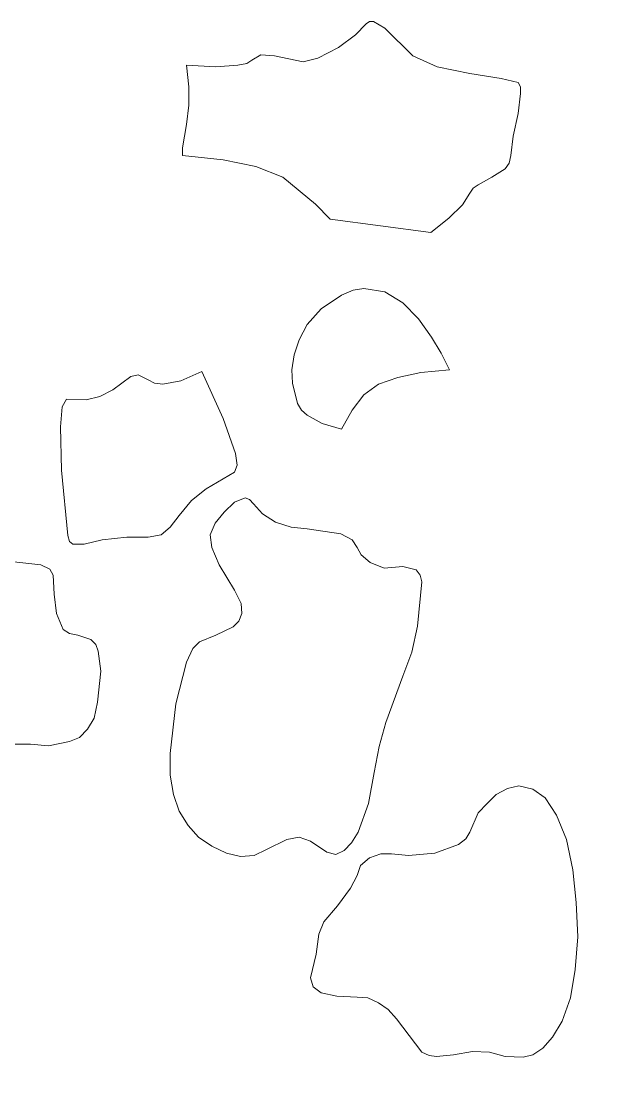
# Model space of a CAD drawing. Header units: centimetres. Extents: x 14.6 to 27.5, y -9.5 to 9.4.
# Drawn here: x 16.244 to 17.887, y -7.765 to -4.777 of the extents above; entities that cross this region are included whole.
import ezdxf

# ---------------------------------------------------------------- set-up
doc = ezdxf.new("R2010")
doc.units = ezdxf.units.CM
doc.header["$MEASUREMENT"] = 0
doc.layers.add('layer 1', color=7, linetype='Continuous')

msp = doc.modelspace()

# ---------------------------------------------------------------- linework, layer by layer
at = {"layer": 'layer 1', "color": 7, "lineweight": 9}
for points, knots in [([(20.90325, -9.49904), (20.90325, -9.49904), (14.60139, -9.50001), (14.60139, -9.50001), (14.60139, -9.50001), (14.60139, -9.50001), (14.60139, 9.40559), (14.60139, 9.40559), (14.60139, 9.40559), (14.60139, 9.40559), (20.90325, 9.40559), (20.90325, 9.40559), (20.90325, 9.40559), (20.90325, 9.40559), (20.90325, -9.49904), (20.90325, -9.49904)], [0, 0, 0, 0, 0.2, 0.2, 0.2, 0.2, 0.4, 0.4, 0.4, 0.4, 0.6, 0.6, 0.6, 0.6, 1, 1, 1, 1]), ([(16.70201, -5.1583), (16.70201, -5.1583), (16.81789, -5.17031), (16.81789, -5.17031), (16.81789, -5.17031), (16.81789, -5.17031), (16.91067, -5.1893), (16.91067, -5.1893), (16.91067, -5.1893), (16.91067, -5.1893), (16.98734, -5.2201), (16.98734, -5.2201), (16.98734, -5.2201), (16.98734, -5.2201), (17.07977, -5.29622), (17.07977, -5.29622), (17.07977, -5.29622), (17.07977, -5.29622), (17.12178, -5.33903), (17.12178, -5.33903), (17.12178, -5.33903), (17.12178, -5.33903), (17.40677, -5.377), (17.40677, -5.377), (17.40677, -5.377), (17.40677, -5.377), (17.45788, -5.33651), (17.45788, -5.33651), (17.45788, -5.33651), (17.45788, -5.33651), (17.49744, -5.29855), (17.49744, -5.29855), (17.49744, -5.29855), (17.49744, -5.29855), (17.5181, -5.26523), (17.5181, -5.26523), (17.5181, -5.26523), (17.5181, -5.26523), (17.52755, -5.25109), (17.52755, -5.25109), (17.52755, -5.25109), (17.52755, -5.25109), (17.54121, -5.2416), (17.54121, -5.2416), (17.54121, -5.2416), (17.54121, -5.2416), (17.58077, -5.2201), (17.58077, -5.2201), (17.58077, -5.2201), (17.58077, -5.2201), (17.61788, -5.19627), (17.61788, -5.19627), (17.61788, -5.19627), (17.61788, -5.19627), (17.62943, -5.1798), (17.62943, -5.1798), (17.62943, -5.1798), (17.62943, -5.1798), (17.63398, -5.1583), (17.63398, -5.1583), (17.63398, -5.1583), (17.63398, -5.1583), (17.64099, -5.10368), (17.64099, -5.10368), (17.64099, -5.10368), (17.64099, -5.10368), (17.65499, -5.03956), (17.65499, -5.03956), (17.65499, -5.03956), (17.65499, -5.03956), (17.66199, -4.98242), (17.66199, -4.98242), (17.66199, -4.98242), (17.66199, -4.98242), (17.66199, -4.96344), (17.66199, -4.96344), (17.66199, -4.96344), (17.66199, -4.96344), (17.65499, -4.95162), (17.65499, -4.95162), (17.65499, -4.95162), (17.65499, -4.95162), (17.60633, -4.9398), (17.60633, -4.9398), (17.60633, -4.9398), (17.60633, -4.9398), (17.5181, -4.92547), (17.5181, -4.92547), (17.5181, -4.92547), (17.5181, -4.92547), (17.42532, -4.90649), (17.42532, -4.90649), (17.42532, -4.90649), (17.42532, -4.90649), (17.356, -4.87549), (17.356, -4.87549), (17.356, -4.87549), (17.356, -4.87549), (17.27688, -4.79704), (17.27688, -4.79704), (17.27688, -4.79704), (17.27688, -4.79704), (17.24467, -4.77806), (17.24467, -4.77806), (17.24467, -4.77806), (17.24467, -4.77806), (17.23312, -4.77806), (17.23312, -4.77806), (17.23312, -4.77806), (17.23312, -4.77806), (17.22366, -4.78523), (17.22366, -4.78523), (17.22366, -4.78523), (17.22366, -4.78523), (17.19355, -4.81622), (17.19355, -4.81622), (17.19355, -4.81622), (17.19355, -4.81622), (17.14489, -4.85186), (17.14489, -4.85186), (17.14489, -4.85186), (17.14489, -4.85186), (17.08677, -4.88266), (17.08677, -4.88266), (17.08677, -4.88266), (17.08677, -4.88266), (17.04511, -4.89215), (17.04511, -4.89215), (17.04511, -4.89215), (17.04511, -4.89215), (16.96389, -4.87549), (16.96389, -4.87549), (16.96389, -4.87549), (16.96389, -4.87549), (16.92467, -4.87317), (16.92467, -4.87317), (16.92467, -4.87317), (16.92467, -4.87317), (16.89912, -4.8875), (16.89912, -4.8875), (16.89912, -4.8875), (16.89912, -4.8875), (16.88511, -4.897), (16.88511, -4.897), (16.88511, -4.897), (16.88511, -4.897), (16.85956, -4.90164), (16.85956, -4.90164), (16.85956, -4.90164), (16.85956, -4.90164), (16.79724, -4.90649), (16.79724, -4.90649), (16.79724, -4.90649), (16.79724, -4.90649), (16.71356, -4.90164), (16.71356, -4.90164), (16.71356, -4.90164), (16.71356, -4.90164), (16.72056, -4.96344), (16.72056, -4.96344), (16.72056, -4.96344), (16.72056, -4.96344), (16.72056, -5.01574), (16.72056, -5.01574), (16.72056, -5.01574), (16.72056, -5.01574), (16.71356, -5.07036), (16.71356, -5.07036), (16.71356, -5.07036), (16.71356, -5.07036), (16.70201, -5.137), (16.70201, -5.137), (16.70201, -5.137), (16.70201, -5.137), (16.70201, -5.1583), (16.70201, -5.1583)], [0, 0, 0, 0, 0.0222222, 0.0222222, 0.0222222, 0.0222222, 0.0444444, 0.0444444, 0.0444444, 0.0444444, 0.0666667, 0.0666667, 0.0666667, 0.0666667, 0.0888889, 0.0888889, 0.0888889, 0.0888889, 0.1111111, 0.1111111, 0.1111111, 0.1111111, 0.1333333, 0.1333333, 0.1333333, 0.1333333, 0.1555556, 0.1555556, 0.1555556, 0.1555556, 0.1777778, 0.1777778, 0.1777778, 0.1777778, 0.2, 0.2, 0.2, 0.2, 0.2222222, 0.2222222, 0.2222222, 0.2222222, 0.2444444, 0.2444444, 0.2444444, 0.2444444, 0.2666667, 0.2666667, 0.2666667, 0.2666667, 0.2888889, 0.2888889, 0.2888889, 0.2888889, 0.3111111, 0.3111111, 0.3111111, 0.3111111, 0.3333333, 0.3333333, 0.3333333, 0.3333333, 0.3555556, 0.3555556, 0.3555556, 0.3555556, 0.3777778, 0.3777778, 0.3777778, 0.3777778, 0.4, 0.4, 0.4, 0.4, 0.4222222, 0.4222222, 0.4222222, 0.4222222, 0.4444444, 0.4444444, 0.4444444, 0.4444444, 0.4666667, 0.4666667, 0.4666667, 0.4666667, 0.4888889, 0.4888889, 0.4888889, 0.4888889, 0.5111111, 0.5111111, 0.5111111, 0.5111111, 0.5333333, 0.5333333, 0.5333333, 0.5333333, 0.5555556, 0.5555556, 0.5555556, 0.5555556, 0.5777778, 0.5777778, 0.5777778, 0.5777778, 0.6, 0.6, 0.6, 0.6, 0.6222222, 0.6222222, 0.6222222, 0.6222222, 0.6444444, 0.6444444, 0.6444444, 0.6444444, 0.6666667, 0.6666667, 0.6666667, 0.6666667, 0.6888889, 0.6888889, 0.6888889, 0.6888889, 0.7111111, 0.7111111, 0.7111111, 0.7111111, 0.7333333, 0.7333333, 0.7333333, 0.7333333, 0.7555556, 0.7555556, 0.7555556, 0.7555556, 0.7777778, 0.7777778, 0.7777778, 0.7777778, 0.8, 0.8, 0.8, 0.8, 0.8222222, 0.8222222, 0.8222222, 0.8222222, 0.8444444, 0.8444444, 0.8444444, 0.8444444, 0.8666667, 0.8666667, 0.8666667, 0.8666667, 0.8888889, 0.8888889, 0.8888889, 0.8888889, 0.9111111, 0.9111111, 0.9111111, 0.9111111, 0.9333333, 0.9333333, 0.9333333, 0.9333333, 0.9555556, 0.9555556, 0.9555556, 0.9555556, 1, 1, 1, 1]), ([(17.15399, -5.93545), (17.15399, -5.93545), (17.1841, -5.88082), (17.1841, -5.88082), (17.1841, -5.88082), (17.1841, -5.88082), (17.21666, -5.83801), (17.21666, -5.83801), (17.21666, -5.83801), (17.21666, -5.83801), (17.25832, -5.80702), (17.25832, -5.80702), (17.25832, -5.80702), (17.25832, -5.80702), (17.31399, -5.78804), (17.31399, -5.78804), (17.31399, -5.78804), (17.31399, -5.78804), (17.37911, -5.7739), (17.37911, -5.7739), (17.37911, -5.7739), (17.37911, -5.7739), (17.46033, -5.76673), (17.46033, -5.76673), (17.46033, -5.76673), (17.46033, -5.76673), (17.43688, -5.71908), (17.43688, -5.71908), (17.43688, -5.71908), (17.43688, -5.71908), (17.40922, -5.67395), (17.40922, -5.67395), (17.40922, -5.67395), (17.40922, -5.67395), (17.37211, -5.62165), (17.37211, -5.62165), (17.37211, -5.62165), (17.37211, -5.62165), (17.32799, -5.57651), (17.32799, -5.57651), (17.32799, -5.57651), (17.32799, -5.57651), (17.27688, -5.54571), (17.27688, -5.54571), (17.27688, -5.54571), (17.27688, -5.54571), (17.21666, -5.53622), (17.21666, -5.53622), (17.21666, -5.53622), (17.21666, -5.53622), (17.18655, -5.54087), (17.18655, -5.54087), (17.18655, -5.54087), (17.18655, -5.54087), (17.15399, -5.5552), (17.15399, -5.5552), (17.15399, -5.5552), (17.15399, -5.5552), (17.09622, -5.59317), (17.09622, -5.59317), (17.09622, -5.59317), (17.09622, -5.59317), (17.05666, -5.6383), (17.05666, -5.6383), (17.05666, -5.6383), (17.05666, -5.6383), (17.03356, -5.68111), (17.03356, -5.68111), (17.03356, -5.68111), (17.03356, -5.68111), (17.01955, -5.72392), (17.01955, -5.72392), (17.01955, -5.72392), (17.01955, -5.72392), (17.01255, -5.76673), (17.01255, -5.76673), (17.01255, -5.76673), (17.01255, -5.76673), (17.015, -5.8047), (17.015, -5.8047), (17.015, -5.8047), (17.015, -5.8047), (17.02901, -5.86184), (17.02901, -5.86184), (17.02901, -5.86184), (17.02901, -5.86184), (17.04056, -5.88082), (17.04056, -5.88082), (17.04056, -5.88082), (17.04056, -5.88082), (17.05666, -5.89496), (17.05666, -5.89496), (17.05666, -5.89496), (17.05666, -5.89496), (17.09833, -5.91879), (17.09833, -5.91879), (17.09833, -5.91879), (17.09833, -5.91879), (17.15399, -5.93545), (17.15399, -5.93545)], [0, 0, 0, 0, 0.0384615, 0.0384615, 0.0384615, 0.0384615, 0.0769231, 0.0769231, 0.0769231, 0.0769231, 0.1153846, 0.1153846, 0.1153846, 0.1153846, 0.1538462, 0.1538462, 0.1538462, 0.1538462, 0.1923077, 0.1923077, 0.1923077, 0.1923077, 0.2307692, 0.2307692, 0.2307692, 0.2307692, 0.2692308, 0.2692308, 0.2692308, 0.2692308, 0.3076923, 0.3076923, 0.3076923, 0.3076923, 0.3461538, 0.3461538, 0.3461538, 0.3461538, 0.3846154, 0.3846154, 0.3846154, 0.3846154, 0.4230769, 0.4230769, 0.4230769, 0.4230769, 0.4615385, 0.4615385, 0.4615385, 0.4615385, 0.5, 0.5, 0.5, 0.5, 0.5384615, 0.5384615, 0.5384615, 0.5384615, 0.5769231, 0.5769231, 0.5769231, 0.5769231, 0.6153846, 0.6153846, 0.6153846, 0.6153846, 0.6538462, 0.6538462, 0.6538462, 0.6538462, 0.6923077, 0.6923077, 0.6923077, 0.6923077, 0.7307692, 0.7307692, 0.7307692, 0.7307692, 0.7692308, 0.7692308, 0.7692308, 0.7692308, 0.8076923, 0.8076923, 0.8076923, 0.8076923, 0.8461538, 0.8461538, 0.8461538, 0.8461538, 0.8846154, 0.8846154, 0.8846154, 0.8846154, 0.9230769, 0.9230769, 0.9230769, 0.9230769, 1, 1, 1, 1]), ([(16.37291, -5.84983), (16.37291, -5.84983), (16.42858, -5.85215), (16.42858, -5.85215), (16.42858, -5.85215), (16.42858, -5.85215), (16.46779, -5.84266), (16.46779, -5.84266), (16.46779, -5.84266), (16.46779, -5.84266), (16.5049, -5.82368), (16.5049, -5.82368), (16.5049, -5.82368), (16.5049, -5.82368), (16.55602, -5.78571), (16.55602, -5.78571), (16.55602, -5.78571), (16.55602, -5.78571), (16.57667, -5.78087), (16.57667, -5.78087), (16.57667, -5.78087), (16.57667, -5.78087), (16.60468, -5.79521), (16.60468, -5.79521), (16.60468, -5.79521), (16.60468, -5.79521), (16.62324, -5.8047), (16.62324, -5.8047), (16.62324, -5.8047), (16.62324, -5.8047), (16.64634, -5.80702), (16.64634, -5.80702), (16.64634, -5.80702), (16.64634, -5.80702), (16.69746, -5.79753), (16.69746, -5.79753), (16.69746, -5.79753), (16.69746, -5.79753), (16.75768, -5.77138), (16.75768, -5.77138), (16.75768, -5.77138), (16.75768, -5.77138), (16.81789, -5.90445), (16.81789, -5.90445), (16.81789, -5.90445), (16.81789, -5.90445), (16.85255, -6.00441), (16.85255, -6.00441), (16.85255, -6.00441), (16.85255, -6.00441), (16.85745, -6.03753), (16.85745, -6.03753), (16.85745, -6.03753), (16.85745, -6.03753), (16.85045, -6.05671), (16.85045, -6.05671), (16.85045, -6.05671), (16.85045, -6.05671), (16.76923, -6.10417), (16.76923, -6.10417), (16.76923, -6.10417), (16.76923, -6.10417), (16.72757, -6.13748), (16.72757, -6.13748), (16.72757, -6.13748), (16.72757, -6.13748), (16.69291, -6.1801), (16.69291, -6.1801), (16.69291, -6.1801), (16.69291, -6.1801), (16.66735, -6.21341), (16.66735, -6.21341), (16.66735, -6.21341), (16.66735, -6.21341), (16.64179, -6.23492), (16.64179, -6.23492), (16.64179, -6.23492), (16.64179, -6.23492), (16.60468, -6.24189), (16.60468, -6.24189), (16.60468, -6.24189), (16.60468, -6.24189), (16.54446, -6.24189), (16.54446, -6.24189), (16.54446, -6.24189), (16.54446, -6.24189), (16.47479, -6.24906), (16.47479, -6.24906), (16.47479, -6.24906), (16.47479, -6.24906), (16.42368, -6.26107), (16.42368, -6.26107), (16.42368, -6.26107), (16.42368, -6.26107), (16.39147, -6.26107), (16.39147, -6.26107), (16.39147, -6.26107), (16.39147, -6.26107), (16.38201, -6.2539), (16.38201, -6.2539), (16.38201, -6.2539), (16.38201, -6.2539), (16.37746, -6.23724), (16.37746, -6.23724), (16.37746, -6.23724), (16.37746, -6.23724), (16.35891, -6.05186), (16.35891, -6.05186), (16.35891, -6.05186), (16.35891, -6.05186), (16.35646, -5.92828), (16.35646, -5.92828), (16.35646, -5.92828), (16.35646, -5.92828), (16.36101, -5.87133), (16.36101, -5.87133), (16.36101, -5.87133), (16.36101, -5.87133), (16.37291, -5.84983), (16.37291, -5.84983)], [0, 0, 0, 0, 0.0322581, 0.0322581, 0.0322581, 0.0322581, 0.0645161, 0.0645161, 0.0645161, 0.0645161, 0.0967742, 0.0967742, 0.0967742, 0.0967742, 0.1290323, 0.1290323, 0.1290323, 0.1290323, 0.1612903, 0.1612903, 0.1612903, 0.1612903, 0.1935484, 0.1935484, 0.1935484, 0.1935484, 0.2258065, 0.2258065, 0.2258065, 0.2258065, 0.2580645, 0.2580645, 0.2580645, 0.2580645, 0.2903226, 0.2903226, 0.2903226, 0.2903226, 0.3225806, 0.3225806, 0.3225806, 0.3225806, 0.3548387, 0.3548387, 0.3548387, 0.3548387, 0.3870968, 0.3870968, 0.3870968, 0.3870968, 0.4193548, 0.4193548, 0.4193548, 0.4193548, 0.4516129, 0.4516129, 0.4516129, 0.4516129, 0.483871, 0.483871, 0.483871, 0.483871, 0.516129, 0.516129, 0.516129, 0.516129, 0.5483871, 0.5483871, 0.5483871, 0.5483871, 0.5806452, 0.5806452, 0.5806452, 0.5806452, 0.6129032, 0.6129032, 0.6129032, 0.6129032, 0.6451613, 0.6451613, 0.6451613, 0.6451613, 0.6774194, 0.6774194, 0.6774194, 0.6774194, 0.7096774, 0.7096774, 0.7096774, 0.7096774, 0.7419355, 0.7419355, 0.7419355, 0.7419355, 0.7741935, 0.7741935, 0.7741935, 0.7741935, 0.8064516, 0.8064516, 0.8064516, 0.8064516, 0.8387097, 0.8387097, 0.8387097, 0.8387097, 0.8709677, 0.8709677, 0.8709677, 0.8709677, 0.9032258, 0.9032258, 0.9032258, 0.9032258, 0.9354839, 0.9354839, 0.9354839, 0.9354839, 1, 1, 1, 1]), ([(15.55437, -6.47724), (15.55437, -6.47724), (15.55647, -6.49622), (15.55647, -6.49622), (15.55647, -6.49622), (15.55647, -6.49622), (15.57503, -6.50107), (15.57503, -6.50107), (15.57503, -6.50107), (15.57503, -6.50107), (15.63559, -6.48673), (15.63559, -6.48673), (15.63559, -6.48673), (15.63559, -6.48673), (15.67026, -6.47724), (15.67026, -6.47724), (15.67026, -6.47724), (15.67026, -6.47724), (15.70737, -6.47492), (15.70737, -6.47492), (15.70737, -6.47492), (15.70737, -6.47492), (15.73993, -6.48441), (15.73993, -6.48441), (15.73993, -6.48441), (15.73993, -6.48441), (15.77003, -6.51288), (15.77003, -6.51288), (15.77003, -6.51288), (15.77003, -6.51288), (15.81415, -6.59598), (15.81415, -6.59598), (15.81415, -6.59598), (15.81415, -6.59598), (15.84636, -6.67927), (15.84636, -6.67927), (15.84636, -6.67927), (15.84636, -6.67927), (15.86981, -6.76954), (15.86981, -6.76954), (15.86981, -6.76954), (15.86981, -6.76954), (15.93458, -6.80286), (15.93458, -6.80286), (15.93458, -6.80286), (15.93458, -6.80286), (15.9787, -6.84567), (15.9787, -6.84567), (15.9787, -6.84567), (15.9787, -6.84567), (15.9948, -6.8693), (15.9948, -6.8693), (15.9948, -6.8693), (15.9948, -6.8693), (16.00425, -6.89777), (16.00425, -6.89777), (16.00425, -6.89777), (16.00425, -6.89777), (16.01091, -6.91695), (16.01091, -6.91695), (16.01091, -6.91695), (16.01091, -6.91695), (16.02491, -6.92392), (16.02491, -6.92392), (16.02491, -6.92392), (16.02491, -6.92392), (16.06447, -6.90494), (16.06447, -6.90494), (16.06447, -6.90494), (16.06447, -6.90494), (16.10368, -6.87162), (16.10368, -6.87162), (16.10368, -6.87162), (16.10368, -6.87162), (16.12014, -6.85516), (16.12014, -6.85516), (16.12014, -6.85516), (16.12014, -6.85516), (16.17335, -6.84082), (16.17335, -6.84082), (16.17335, -6.84082), (16.17335, -6.84082), (16.22447, -6.82901), (16.22447, -6.82901), (16.22447, -6.82901), (16.22447, -6.82901), (16.27068, -6.82901), (16.27068, -6.82901), (16.27068, -6.82901), (16.27068, -6.82901), (16.3218, -6.83366), (16.3218, -6.83366), (16.3218, -6.83366), (16.3218, -6.83366), (16.38201, -6.82184), (16.38201, -6.82184), (16.38201, -6.82184), (16.38201, -6.82184), (16.41002, -6.81003), (16.41002, -6.81003), (16.41002, -6.81003), (16.41002, -6.81003), (16.43313, -6.7862), (16.43313, -6.7862), (16.43313, -6.7862), (16.43313, -6.7862), (16.45169, -6.75521), (16.45169, -6.75521), (16.45169, -6.75521), (16.45169, -6.75521), (16.46079, -6.71007), (16.46079, -6.71007), (16.46079, -6.71007), (16.46079, -6.71007), (16.47024, -6.62213), (16.47024, -6.62213), (16.47024, -6.62213), (16.47024, -6.62213), (16.46324, -6.56518), (16.46324, -6.56518), (16.46324, -6.56518), (16.46324, -6.56518), (16.45624, -6.5462), (16.45624, -6.5462), (16.45624, -6.5462), (16.45624, -6.5462), (16.44223, -6.53186), (16.44223, -6.53186), (16.44223, -6.53186), (16.44223, -6.53186), (16.40512, -6.52005), (16.40512, -6.52005), (16.40512, -6.52005), (16.40512, -6.52005), (16.38201, -6.51521), (16.38201, -6.51521), (16.38201, -6.51521), (16.38201, -6.51521), (16.36346, -6.50339), (16.36346, -6.50339), (16.36346, -6.50339), (16.36346, -6.50339), (16.3449, -6.45826), (16.3449, -6.45826), (16.3449, -6.45826), (16.3449, -6.45826), (16.3379, -6.40363), (16.3379, -6.40363), (16.3379, -6.40363), (16.3379, -6.40363), (16.3358, -6.34901), (16.3358, -6.34901), (16.3358, -6.34901), (16.3358, -6.34901), (16.32635, -6.33235), (16.32635, -6.33235), (16.32635, -6.33235), (16.32635, -6.33235), (16.30079, -6.32034), (16.30079, -6.32034), (16.30079, -6.32034), (16.30079, -6.32034), (16.21502, -6.31085), (16.21502, -6.31085), (16.21502, -6.31085), (16.21502, -6.31085), (16.11559, -6.30136), (16.11559, -6.30136), (16.11559, -6.30136), (16.11559, -6.30136), (16.07147, -6.29419), (16.07147, -6.29419), (16.07147, -6.29419), (16.07147, -6.29419), (16.03646, -6.28237), (16.03646, -6.28237), (16.03646, -6.28237), (16.03646, -6.28237), (16.00635, -6.26107), (16.00635, -6.26107), (16.00635, -6.26107), (16.00635, -6.26107), (15.97625, -6.22542), (15.97625, -6.22542), (15.97625, -6.22542), (15.97625, -6.22542), (15.91603, -6.14213), (15.91603, -6.14213), (15.91603, -6.14213), (15.91603, -6.14213), (15.85336, -6.03288), (15.85336, -6.03288), (15.85336, -6.03288), (15.85336, -6.03288), (15.69581, -5.99956), (15.69581, -5.99956), (15.69581, -5.99956), (15.69581, -5.99956), (15.62404, -5.99724), (15.62404, -5.99724), (15.62404, -5.99724), (15.62404, -5.99724), (15.57293, -6.00673), (15.57293, -6.00673), (15.57293, -6.00673), (15.57293, -6.00673), (15.54982, -6.01855), (15.54982, -6.01855), (15.54982, -6.01855), (15.54982, -6.01855), (15.53792, -6.03288), (15.53792, -6.03288), (15.53792, -6.03288), (15.53792, -6.03288), (15.38737, -6.3585), (15.38737, -6.3585), (15.38737, -6.3585), (15.38737, -6.3585), (15.47315, -6.39162), (15.47315, -6.39162), (15.47315, -6.39162), (15.47315, -6.39162), (15.53126, -6.42726), (15.53126, -6.42726), (15.53126, -6.42726), (15.53126, -6.42726), (15.54982, -6.45109), (15.54982, -6.45109), (15.54982, -6.45109), (15.54982, -6.45109), (15.55437, -6.47724), (15.55437, -6.47724)], [0, 0, 0, 0, 0.0169492, 0.0169492, 0.0169492, 0.0169492, 0.0338983, 0.0338983, 0.0338983, 0.0338983, 0.0508475, 0.0508475, 0.0508475, 0.0508475, 0.0677966, 0.0677966, 0.0677966, 0.0677966, 0.0847458, 0.0847458, 0.0847458, 0.0847458, 0.1016949, 0.1016949, 0.1016949, 0.1016949, 0.1186441, 0.1186441, 0.1186441, 0.1186441, 0.1355932, 0.1355932, 0.1355932, 0.1355932, 0.1525424, 0.1525424, 0.1525424, 0.1525424, 0.1694915, 0.1694915, 0.1694915, 0.1694915, 0.1864407, 0.1864407, 0.1864407, 0.1864407, 0.2033898, 0.2033898, 0.2033898, 0.2033898, 0.220339, 0.220339, 0.220339, 0.220339, 0.2372881, 0.2372881, 0.2372881, 0.2372881, 0.2542373, 0.2542373, 0.2542373, 0.2542373, 0.2711864, 0.2711864, 0.2711864, 0.2711864, 0.2881356, 0.2881356, 0.2881356, 0.2881356, 0.3050847, 0.3050847, 0.3050847, 0.3050847, 0.3220339, 0.3220339, 0.3220339, 0.3220339, 0.3389831, 0.3389831, 0.3389831, 0.3389831, 0.3559322, 0.3559322, 0.3559322, 0.3559322, 0.3728814, 0.3728814, 0.3728814, 0.3728814, 0.3898305, 0.3898305, 0.3898305, 0.3898305, 0.4067797, 0.4067797, 0.4067797, 0.4067797, 0.4237288, 0.4237288, 0.4237288, 0.4237288, 0.440678, 0.440678, 0.440678, 0.440678, 0.4576271, 0.4576271, 0.4576271, 0.4576271, 0.4745763, 0.4745763, 0.4745763, 0.4745763, 0.4915254, 0.4915254, 0.4915254, 0.4915254, 0.5084746, 0.5084746, 0.5084746, 0.5084746, 0.5254237, 0.5254237, 0.5254237, 0.5254237, 0.5423729, 0.5423729, 0.5423729, 0.5423729, 0.559322, 0.559322, 0.559322, 0.559322, 0.5762712, 0.5762712, 0.5762712, 0.5762712, 0.5932203, 0.5932203, 0.5932203, 0.5932203, 0.6101695, 0.6101695, 0.6101695, 0.6101695, 0.6271186, 0.6271186, 0.6271186, 0.6271186, 0.6440678, 0.6440678, 0.6440678, 0.6440678, 0.6610169, 0.6610169, 0.6610169, 0.6610169, 0.6779661, 0.6779661, 0.6779661, 0.6779661, 0.6949153, 0.6949153, 0.6949153, 0.6949153, 0.7118644, 0.7118644, 0.7118644, 0.7118644, 0.7288136, 0.7288136, 0.7288136, 0.7288136, 0.7457627, 0.7457627, 0.7457627, 0.7457627, 0.7627119, 0.7627119, 0.7627119, 0.7627119, 0.779661, 0.779661, 0.779661, 0.779661, 0.7966102, 0.7966102, 0.7966102, 0.7966102, 0.8135593, 0.8135593, 0.8135593, 0.8135593, 0.8305085, 0.8305085, 0.8305085, 0.8305085, 0.8474576, 0.8474576, 0.8474576, 0.8474576, 0.8644068, 0.8644068, 0.8644068, 0.8644068, 0.8813559, 0.8813559, 0.8813559, 0.8813559, 0.8983051, 0.8983051, 0.8983051, 0.8983051, 0.9152542, 0.9152542, 0.9152542, 0.9152542, 0.9322034, 0.9322034, 0.9322034, 0.9322034, 0.9491525, 0.9491525, 0.9491525, 0.9491525, 0.9661017, 0.9661017, 0.9661017, 0.9661017, 1, 1, 1, 1]), ([(16.75067, -6.53903), (16.75067, -6.53903), (16.79724, -6.52005), (16.79724, -6.52005), (16.79724, -6.52005), (16.79724, -6.52005), (16.8459, -6.49622), (16.8459, -6.49622), (16.8459, -6.49622), (16.8459, -6.49622), (16.86201, -6.47956), (16.86201, -6.47956), (16.86201, -6.47956), (16.86201, -6.47956), (16.87111, -6.45826), (16.87111, -6.45826), (16.87111, -6.45826), (16.87111, -6.45826), (16.86901, -6.42978), (16.86901, -6.42978), (16.86901, -6.42978), (16.86901, -6.42978), (16.85045, -6.39162), (16.85045, -6.39162), (16.85045, -6.39162), (16.85045, -6.39162), (16.80634, -6.32034), (16.80634, -6.32034), (16.80634, -6.32034), (16.80634, -6.32034), (16.78533, -6.27056), (16.78533, -6.27056), (16.78533, -6.27056), (16.78533, -6.27056), (16.78078, -6.23492), (16.78078, -6.23492), (16.78078, -6.23492), (16.78078, -6.23492), (16.79479, -6.2016), (16.79479, -6.2016), (16.79479, -6.2016), (16.79479, -6.2016), (16.82034, -6.17061), (16.82034, -6.17061), (16.82034, -6.17061), (16.82034, -6.17061), (16.85045, -6.14213), (16.85045, -6.14213), (16.85045, -6.14213), (16.85045, -6.14213), (16.88056, -6.13031), (16.88056, -6.13031), (16.88056, -6.13031), (16.88056, -6.13031), (16.89211, -6.13496), (16.89211, -6.13496), (16.89211, -6.13496), (16.89211, -6.13496), (16.90367, -6.14697), (16.90367, -6.14697), (16.90367, -6.14697), (16.90367, -6.14697), (16.92923, -6.17545), (16.92923, -6.17545), (16.92923, -6.17545), (16.92923, -6.17545), (16.96634, -6.19927), (16.96634, -6.19927), (16.96634, -6.19927), (16.96634, -6.19927), (17.01045, -6.21341), (17.01045, -6.21341), (17.01045, -6.21341), (17.01045, -6.21341), (17.05666, -6.21826), (17.05666, -6.21826), (17.05666, -6.21826), (17.05666, -6.21826), (17.15189, -6.2324), (17.15189, -6.2324), (17.15189, -6.2324), (17.15189, -6.2324), (17.1841, -6.24906), (17.1841, -6.24906), (17.1841, -6.24906), (17.1841, -6.24906), (17.1981, -6.27056), (17.1981, -6.27056), (17.1981, -6.27056), (17.1981, -6.27056), (17.20966, -6.29186), (17.20966, -6.29186), (17.20966, -6.29186), (17.20966, -6.29186), (17.23522, -6.31317), (17.23522, -6.31317), (17.23522, -6.31317), (17.23522, -6.31317), (17.27478, -6.32983), (17.27478, -6.32983), (17.27478, -6.32983), (17.27478, -6.32983), (17.32799, -6.32518), (17.32799, -6.32518), (17.32799, -6.32518), (17.32799, -6.32518), (17.3651, -6.33467), (17.3651, -6.33467), (17.3651, -6.33467), (17.3651, -6.33467), (17.37666, -6.34901), (17.37666, -6.34901), (17.37666, -6.34901), (17.37666, -6.34901), (17.38121, -6.36799), (17.38121, -6.36799), (17.38121, -6.36799), (17.38121, -6.36799), (17.36966, -6.4939), (17.36966, -6.4939), (17.36966, -6.4939), (17.36966, -6.4939), (17.35355, -6.56751), (17.35355, -6.56751), (17.35355, -6.56751), (17.35355, -6.56751), (17.32799, -6.63647), (17.32799, -6.63647), (17.32799, -6.63647), (17.32799, -6.63647), (17.27933, -6.76722), (17.27933, -6.76722), (17.27933, -6.76722), (17.27933, -6.76722), (17.26077, -6.83598), (17.26077, -6.83598), (17.26077, -6.83598), (17.26077, -6.83598), (17.24677, -6.90978), (17.24677, -6.90978), (17.24677, -6.90978), (17.24677, -6.90978), (17.23066, -6.99773), (17.23066, -6.99773), (17.23066, -6.99773), (17.23066, -6.99773), (17.20056, -7.0785), (17.20056, -7.0785), (17.20056, -7.0785), (17.20056, -7.0785), (17.182, -7.1093), (17.182, -7.1093), (17.182, -7.1093), (17.182, -7.1093), (17.16099, -7.1308), (17.16099, -7.1308), (17.16099, -7.1308), (17.16099, -7.1308), (17.13789, -7.14262), (17.13789, -7.14262), (17.13789, -7.14262), (17.13789, -7.14262), (17.11233, -7.13545), (17.11233, -7.13545), (17.11233, -7.13545), (17.11233, -7.13545), (17.06612, -7.10465), (17.06612, -7.10465), (17.06612, -7.10465), (17.06612, -7.10465), (17.03356, -7.09264), (17.03356, -7.09264), (17.03356, -7.09264), (17.03356, -7.09264), (16.9989, -7.09981), (16.9989, -7.09981), (16.9989, -7.09981), (16.9989, -7.09981), (16.94078, -7.12828), (16.94078, -7.12828), (16.94078, -7.12828), (16.94078, -7.12828), (16.90612, -7.14494), (16.90612, -7.14494), (16.90612, -7.14494), (16.90612, -7.14494), (16.86656, -7.14746), (16.86656, -7.14746), (16.86656, -7.14746), (16.86656, -7.14746), (16.82735, -7.13797), (16.82735, -7.13797), (16.82735, -7.13797), (16.82735, -7.13797), (16.78533, -7.11879), (16.78533, -7.11879), (16.78533, -7.11879), (16.78533, -7.11879), (16.74822, -7.09264), (16.74822, -7.09264), (16.74822, -7.09264), (16.74822, -7.09264), (16.71811, -7.05952), (16.71811, -7.05952), (16.71811, -7.05952), (16.71811, -7.05952), (16.69291, -7.01903), (16.69291, -7.01903), (16.69291, -7.01903), (16.69291, -7.01903), (16.67645, -6.97158), (16.67645, -6.97158), (16.67645, -6.97158), (16.67645, -6.97158), (16.66735, -6.91695), (16.66735, -6.91695), (16.66735, -6.91695), (16.66735, -6.91695), (16.66735, -6.85516), (16.66735, -6.85516), (16.66735, -6.85516), (16.66735, -6.85516), (16.68345, -6.71492), (16.68345, -6.71492), (16.68345, -6.71492), (16.68345, -6.71492), (16.71356, -6.59598), (16.71356, -6.59598), (16.71356, -6.59598), (16.71356, -6.59598), (16.73212, -6.55802), (16.73212, -6.55802), (16.73212, -6.55802), (16.73212, -6.55802), (16.75067, -6.53903), (16.75067, -6.53903)], [0, 0, 0, 0, 0.0166667, 0.0166667, 0.0166667, 0.0166667, 0.0333333, 0.0333333, 0.0333333, 0.0333333, 0.05, 0.05, 0.05, 0.05, 0.0666667, 0.0666667, 0.0666667, 0.0666667, 0.0833333, 0.0833333, 0.0833333, 0.0833333, 0.1, 0.1, 0.1, 0.1, 0.1166667, 0.1166667, 0.1166667, 0.1166667, 0.1333333, 0.1333333, 0.1333333, 0.1333333, 0.15, 0.15, 0.15, 0.15, 0.1666667, 0.1666667, 0.1666667, 0.1666667, 0.1833333, 0.1833333, 0.1833333, 0.1833333, 0.2, 0.2, 0.2, 0.2, 0.2166667, 0.2166667, 0.2166667, 0.2166667, 0.2333333, 0.2333333, 0.2333333, 0.2333333, 0.25, 0.25, 0.25, 0.25, 0.2666667, 0.2666667, 0.2666667, 0.2666667, 0.2833333, 0.2833333, 0.2833333, 0.2833333, 0.3, 0.3, 0.3, 0.3, 0.3166667, 0.3166667, 0.3166667, 0.3166667, 0.3333333, 0.3333333, 0.3333333, 0.3333333, 0.35, 0.35, 0.35, 0.35, 0.3666667, 0.3666667, 0.3666667, 0.3666667, 0.3833333, 0.3833333, 0.3833333, 0.3833333, 0.4, 0.4, 0.4, 0.4, 0.4166667, 0.4166667, 0.4166667, 0.4166667, 0.4333333, 0.4333333, 0.4333333, 0.4333333, 0.45, 0.45, 0.45, 0.45, 0.4666667, 0.4666667, 0.4666667, 0.4666667, 0.4833333, 0.4833333, 0.4833333, 0.4833333, 0.5, 0.5, 0.5, 0.5, 0.5166667, 0.5166667, 0.5166667, 0.5166667, 0.5333333, 0.5333333, 0.5333333, 0.5333333, 0.55, 0.55, 0.55, 0.55, 0.5666667, 0.5666667, 0.5666667, 0.5666667, 0.5833333, 0.5833333, 0.5833333, 0.5833333, 0.6, 0.6, 0.6, 0.6, 0.6166667, 0.6166667, 0.6166667, 0.6166667, 0.6333333, 0.6333333, 0.6333333, 0.6333333, 0.65, 0.65, 0.65, 0.65, 0.6666667, 0.6666667, 0.6666667, 0.6666667, 0.6833333, 0.6833333, 0.6833333, 0.6833333, 0.7, 0.7, 0.7, 0.7, 0.7166667, 0.7166667, 0.7166667, 0.7166667, 0.7333333, 0.7333333, 0.7333333, 0.7333333, 0.75, 0.75, 0.75, 0.75, 0.7666667, 0.7666667, 0.7666667, 0.7666667, 0.7833333, 0.7833333, 0.7833333, 0.7833333, 0.8, 0.8, 0.8, 0.8, 0.8166667, 0.8166667, 0.8166667, 0.8166667, 0.8333333, 0.8333333, 0.8333333, 0.8333333, 0.85, 0.85, 0.85, 0.85, 0.8666667, 0.8666667, 0.8666667, 0.8666667, 0.8833333, 0.8833333, 0.8833333, 0.8833333, 0.9, 0.9, 0.9, 0.9, 0.9166667, 0.9166667, 0.9166667, 0.9166667, 0.9333333, 0.9333333, 0.9333333, 0.9333333, 0.95, 0.95, 0.95, 0.95, 0.9666667, 0.9666667, 0.9666667, 0.9666667, 1, 1, 1, 1]), ([(17.08922, -7.36848), (17.08922, -7.36848), (17.10323, -7.33283), (17.10323, -7.33283), (17.10323, -7.33283), (17.10323, -7.33283), (17.14244, -7.28751), (17.14244, -7.28751), (17.14244, -7.28751), (17.14244, -7.28751), (17.17955, -7.23773), (17.17955, -7.23773), (17.17955, -7.23773), (17.17955, -7.23773), (17.1981, -7.20208), (17.1981, -7.20208), (17.1981, -7.20208), (17.1981, -7.20208), (17.20756, -7.17361), (17.20756, -7.17361), (17.20756, -7.17361), (17.20756, -7.17361), (17.23312, -7.15211), (17.23312, -7.15211), (17.23312, -7.15211), (17.23312, -7.15211), (17.26532, -7.14029), (17.26532, -7.14029), (17.26532, -7.14029), (17.26532, -7.14029), (17.29543, -7.14029), (17.29543, -7.14029), (17.29543, -7.14029), (17.29543, -7.14029), (17.3441, -7.14494), (17.3441, -7.14494), (17.3441, -7.14494), (17.3441, -7.14494), (17.41832, -7.13797), (17.41832, -7.13797), (17.41832, -7.13797), (17.41832, -7.13797), (17.48554, -7.11414), (17.48554, -7.11414), (17.48554, -7.11414), (17.48554, -7.11414), (17.50655, -7.09748), (17.50655, -7.09748), (17.50655, -7.09748), (17.50655, -7.09748), (17.5181, -7.0785), (17.5181, -7.0785), (17.5181, -7.0785), (17.5181, -7.0785), (17.54121, -7.02388), (17.54121, -7.02388), (17.54121, -7.02388), (17.54121, -7.02388), (17.56676, -6.99773), (17.56676, -6.99773), (17.56676, -6.99773), (17.56676, -6.99773), (17.59232, -6.97158), (17.59232, -6.97158), (17.59232, -6.97158), (17.59232, -6.97158), (17.62488, -6.95492), (17.62488, -6.95492), (17.62488, -6.95492), (17.62488, -6.95492), (17.65709, -6.94775), (17.65709, -6.94775), (17.65709, -6.94775), (17.65709, -6.94775), (17.69665, -6.95724), (17.69665, -6.95724), (17.69665, -6.95724), (17.69665, -6.95724), (17.73131, -6.98107), (17.73131, -6.98107), (17.73131, -6.98107), (17.73131, -6.98107), (17.76387, -7.03085), (17.76387, -7.03085), (17.76387, -7.03085), (17.76387, -7.03085), (17.79188, -7.09981), (17.79188, -7.09981), (17.79188, -7.09981), (17.79188, -7.09981), (17.81044, -7.18543), (17.81044, -7.18543), (17.81044, -7.18543), (17.81044, -7.18543), (17.81954, -7.27802), (17.81954, -7.27802), (17.81954, -7.27802), (17.81954, -7.27802), (17.82409, -7.37545), (17.82409, -7.37545), (17.82409, -7.37545), (17.82409, -7.37545), (17.81709, -7.46823), (17.81709, -7.46823), (17.81709, -7.46823), (17.81709, -7.46823), (17.80343, -7.54901), (17.80343, -7.54901), (17.80343, -7.54901), (17.80343, -7.54901), (17.77998, -7.61545), (17.77998, -7.61545), (17.77998, -7.61545), (17.77998, -7.61545), (17.75232, -7.66078), (17.75232, -7.66078), (17.75232, -7.66078), (17.75232, -7.66078), (17.72466, -7.69158), (17.72466, -7.69158), (17.72466, -7.69158), (17.72466, -7.69158), (17.69665, -7.71056), (17.69665, -7.71056), (17.69665, -7.71056), (17.69665, -7.71056), (17.66899, -7.71773), (17.66899, -7.71773), (17.66899, -7.71773), (17.66899, -7.71773), (17.61788, -7.7154), (17.61788, -7.7154), (17.61788, -7.7154), (17.61788, -7.7154), (17.57377, -7.70339), (17.57377, -7.70339), (17.57377, -7.70339), (17.57377, -7.70339), (17.5251, -7.70107), (17.5251, -7.70107), (17.5251, -7.70107), (17.5251, -7.70107), (17.47189, -7.71056), (17.47189, -7.71056), (17.47189, -7.71056), (17.47189, -7.71056), (17.42322, -7.7154), (17.42322, -7.7154), (17.42322, -7.7154), (17.42322, -7.7154), (17.40221, -7.71288), (17.40221, -7.71288), (17.40221, -7.71288), (17.40221, -7.71288), (17.38121, -7.70339), (17.38121, -7.70339), (17.38121, -7.70339), (17.38121, -7.70339), (17.30944, -7.60848), (17.30944, -7.60848), (17.30944, -7.60848), (17.30944, -7.60848), (17.28633, -7.58233), (17.28633, -7.58233), (17.28633, -7.58233), (17.28633, -7.58233), (17.25832, -7.56334), (17.25832, -7.56334), (17.25832, -7.56334), (17.25832, -7.56334), (17.22821, -7.54901), (17.22821, -7.54901), (17.22821, -7.54901), (17.22821, -7.54901), (17.1981, -7.54668), (17.1981, -7.54668), (17.1981, -7.54668), (17.1981, -7.54668), (17.14034, -7.54417), (17.14034, -7.54417), (17.14034, -7.54417), (17.14034, -7.54417), (17.09622, -7.53468), (17.09622, -7.53468), (17.09622, -7.53468), (17.09622, -7.53468), (17.07312, -7.51802), (17.07312, -7.51802), (17.07312, -7.51802), (17.07312, -7.51802), (17.06612, -7.49187), (17.06612, -7.49187), (17.06612, -7.49187), (17.06612, -7.49187), (17.08222, -7.42543), (17.08222, -7.42543), (17.08222, -7.42543), (17.08222, -7.42543), (17.08922, -7.36848), (17.08922, -7.36848)], [0, 0, 0, 0, 0.0196078, 0.0196078, 0.0196078, 0.0196078, 0.0392157, 0.0392157, 0.0392157, 0.0392157, 0.0588235, 0.0588235, 0.0588235, 0.0588235, 0.0784314, 0.0784314, 0.0784314, 0.0784314, 0.0980392, 0.0980392, 0.0980392, 0.0980392, 0.1176471, 0.1176471, 0.1176471, 0.1176471, 0.1372549, 0.1372549, 0.1372549, 0.1372549, 0.1568627, 0.1568627, 0.1568627, 0.1568627, 0.1764706, 0.1764706, 0.1764706, 0.1764706, 0.1960784, 0.1960784, 0.1960784, 0.1960784, 0.2156863, 0.2156863, 0.2156863, 0.2156863, 0.2352941, 0.2352941, 0.2352941, 0.2352941, 0.254902, 0.254902, 0.254902, 0.254902, 0.2745098, 0.2745098, 0.2745098, 0.2745098, 0.2941176, 0.2941176, 0.2941176, 0.2941176, 0.3137255, 0.3137255, 0.3137255, 0.3137255, 0.3333333, 0.3333333, 0.3333333, 0.3333333, 0.3529412, 0.3529412, 0.3529412, 0.3529412, 0.372549, 0.372549, 0.372549, 0.372549, 0.3921569, 0.3921569, 0.3921569, 0.3921569, 0.4117647, 0.4117647, 0.4117647, 0.4117647, 0.4313725, 0.4313725, 0.4313725, 0.4313725, 0.4509804, 0.4509804, 0.4509804, 0.4509804, 0.4705882, 0.4705882, 0.4705882, 0.4705882, 0.4901961, 0.4901961, 0.4901961, 0.4901961, 0.5098039, 0.5098039, 0.5098039, 0.5098039, 0.5294118, 0.5294118, 0.5294118, 0.5294118, 0.5490196, 0.5490196, 0.5490196, 0.5490196, 0.5686275, 0.5686275, 0.5686275, 0.5686275, 0.5882353, 0.5882353, 0.5882353, 0.5882353, 0.6078431, 0.6078431, 0.6078431, 0.6078431, 0.627451, 0.627451, 0.627451, 0.627451, 0.6470588, 0.6470588, 0.6470588, 0.6470588, 0.6666667, 0.6666667, 0.6666667, 0.6666667, 0.6862745, 0.6862745, 0.6862745, 0.6862745, 0.7058824, 0.7058824, 0.7058824, 0.7058824, 0.7254902, 0.7254902, 0.7254902, 0.7254902, 0.745098, 0.745098, 0.745098, 0.745098, 0.7647059, 0.7647059, 0.7647059, 0.7647059, 0.7843137, 0.7843137, 0.7843137, 0.7843137, 0.8039216, 0.8039216, 0.8039216, 0.8039216, 0.8235294, 0.8235294, 0.8235294, 0.8235294, 0.8431373, 0.8431373, 0.8431373, 0.8431373, 0.8627451, 0.8627451, 0.8627451, 0.8627451, 0.8823529, 0.8823529, 0.8823529, 0.8823529, 0.9019608, 0.9019608, 0.9019608, 0.9019608, 0.9215686, 0.9215686, 0.9215686, 0.9215686, 0.9411765, 0.9411765, 0.9411765, 0.9411765, 0.9607843, 0.9607843, 0.9607843, 0.9607843, 1, 1, 1, 1])]:
    msp.add_open_spline(points, degree=3, knots=knots, dxfattribs=at)

doc.saveas('drawing.dxf')
